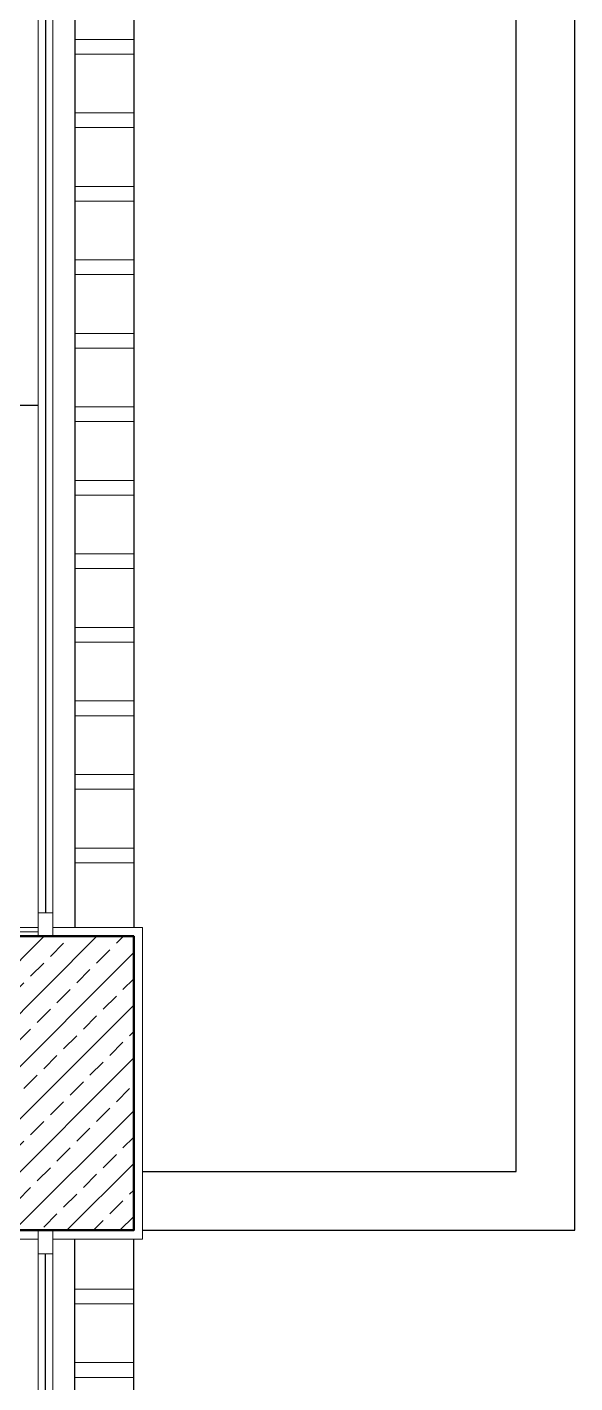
# Model space of a CAD drawing. Header units: millimetres. Extents: x 1443065 to 1517367, y 3763150 to 3779068.
# Drawn here: x 1514748.8 to 1514935.1, y 3766384.7 to 3766845.7 of the extents above; entities that cross this region are included whole.
import ezdxf

# ---------------------------------------------------------------- set-up
doc = ezdxf.new("R2010")
doc.units = ezdxf.units.MM
for name, color, linetype in [('m-DOG_gor', 8, 'Continuous'), ('m-TAR_duvar', 8, 'Continuous'), ('m-TFR_', 1, 'Continuous'), ('m-TFR_vitrifiye', 1, 'Continuous')]:
    doc.layers.add(name, color=color, linetype=linetype)
for name, color, linetype, lineweight in [('MERDIVEN', 4, 'Continuous', 20), ('SIVA', 3, 'Continuous', 9), ('TASIYICI', 170, 'Continuous', 50)]:
    doc.layers.add(name, color=color, linetype=linetype, lineweight=lineweight)

msp = doc.modelspace()

# ---------------------------------------------------------------- hatches: boundary and pattern name
at = {"layer": 'm-TAR_duvar'}
h = msp.add_hatch(dxfattribs=at)
h.set_pattern_fill('ANSI33', color=256, scale=2)
h.set_pattern_definition([(45, (-82570.414, -4962.345), (-8.98025612, 8.98025612), []), (45, (-82561.433, -4962.345), (-8.98025612, 8.98025612), [6.35, -3.175])])
h.paths.add_polyline_path([(1514785.07, 3766536.58), (1514685.07, 3766536.58), (1514685.07, 3766436.58), (1514785.07, 3766436.58)])

# ---------------------------------------------------------------- linework, layer by layer
at = {"layer": 'm-DOG_gor', "linetype": 'Continuous'}
for p, q in [((1514765.07, 3767193.58), (1514765.07, 3766539.58)), ((1514785.07, 3767193.58), (1514785.07, 3766539.58)), ((1514755.07, 3767188.58), (1514755.07, 3766544.58)), ((1514765.07, 3765949.08), (1514765.07, 3766433.58)), ((1514785.07, 3765949.08), (1514785.07, 3766433.58)), ((1514755.07, 3765954.08), (1514755.07, 3766428.58))]:
    msp.add_line(p, q, dxfattribs=at)
at = {"layer": 'm-TFR_'}
msp.add_line((1514752.57, 3766717.09), (1514033.11, 3766717.09), dxfattribs=at)
at = {"layer": 'm-TFR_vitrifiye'}
for p, q in [((1514935.11, 3766436.58), (1514935.11, 3768856.58)), ((1514915.11, 3766456.58), (1514915.11, 3768836.58)), ((1514785.07, 3766456.58), (1514785.07, 3766456.58)), ((1514788.07, 3766456.58), (1514915.11, 3766456.58)), ((1514785.07, 3766436.58), (1514785.07, 3766436.58)), ((1514788.07, 3766436.58), (1514935.11, 3766436.58))]:
    msp.add_line(p, q, dxfattribs=at)
at = {"layer": 'MERDIVEN'}
for points in [[(1514752.57, 3766544.58), (1514757.57, 3766544.58), (1514757.57, 3767188.58), (1514752.57, 3767188.58)], [(1514757.57, 3766544.58), (1514757.57, 3766536.58), (1514752.57, 3766536.58), (1514752.57, 3766544.58)], [(1514757.57, 3766544.58), (1514757.57, 3766536.58), (1514752.57, 3766536.58), (1514752.57, 3766544.58)], [(1514757.57, 3766436.58), (1514757.57, 3766428.58), (1514752.57, 3766428.58), (1514752.57, 3766436.58)], [(1514757.57, 3766436.58), (1514757.57, 3766428.58), (1514752.57, 3766428.58), (1514752.57, 3766436.58)], [(1514752.57, 3766428.58), (1514757.57, 3766428.58), (1514757.57, 3765954.08), (1514752.57, 3765954.08)]]:
    msp.add_lwpolyline(points, close=True, dxfattribs=at)
at = {"layer": 'SIVA'}
for points in [[(1514785.07, 3766836.58), (1514765.07, 3766836.58), (1514765.07, 3766841.58), (1514785.07, 3766841.58)], [(1514785.07, 3766811.58), (1514765.07, 3766811.58), (1514765.07, 3766816.58), (1514785.07, 3766816.58)], [(1514785.07, 3766786.58), (1514765.07, 3766786.58), (1514765.07, 3766791.58), (1514785.07, 3766791.58)], [(1514785.07, 3766761.58), (1514765.07, 3766761.58), (1514765.07, 3766766.58), (1514785.07, 3766766.58)], [(1514785.07, 3766736.58), (1514765.07, 3766736.58), (1514765.07, 3766741.58), (1514785.07, 3766741.58)], [(1514785.07, 3766711.58), (1514765.07, 3766711.58), (1514765.07, 3766716.58), (1514785.07, 3766716.58)], [(1514785.07, 3766686.58), (1514765.07, 3766686.58), (1514765.07, 3766691.58), (1514785.07, 3766691.58)], [(1514785.07, 3766661.58), (1514765.07, 3766661.58), (1514765.07, 3766666.58), (1514785.07, 3766666.58)], [(1514785.07, 3766636.58), (1514765.07, 3766636.58), (1514765.07, 3766641.58), (1514785.07, 3766641.58)], [(1514785.07, 3766611.58), (1514765.07, 3766611.58), (1514765.07, 3766616.58), (1514785.07, 3766616.58)], [(1514785.07, 3766586.58), (1514765.07, 3766586.58), (1514765.07, 3766591.58), (1514785.07, 3766591.58)], [(1514785.07, 3766561.58), (1514765.07, 3766561.58), (1514765.07, 3766566.58), (1514785.07, 3766566.58)], [(1514785.07, 3766416.58), (1514765.07, 3766416.58), (1514765.07, 3766411.58), (1514785.07, 3766411.58)], [(1514785.07, 3766391.58), (1514765.07, 3766391.58), (1514765.07, 3766386.58), (1514785.07, 3766386.58)]]:
    msp.add_lwpolyline(points, close=True, dxfattribs=at)
for points in [[(1514752.57, 3766538.09), (1514682.07, 3766538.09), (1514682.07, 3766473.27), (1514682.06, 3766446.59)], [(1514752.57, 3766539.58), (1514682.07, 3766539.58), (1514682.07, 3766433.58), (1514752.57, 3766433.58)], [(1514757.57, 3766539.58), (1514788.07, 3766539.58), (1514788.07, 3766433.58), (1514757.57, 3766433.58)]]:
    msp.add_lwpolyline(points, dxfattribs=at)
at = {"layer": 'TASIYICI'}
msp.add_lwpolyline([(1514685.07, 3766436.58), (1514785.07, 3766436.58), (1514785.07, 3766536.58), (1514685.07, 3766536.58)], close=True, dxfattribs=at)

doc.saveas('drawing.dxf')
